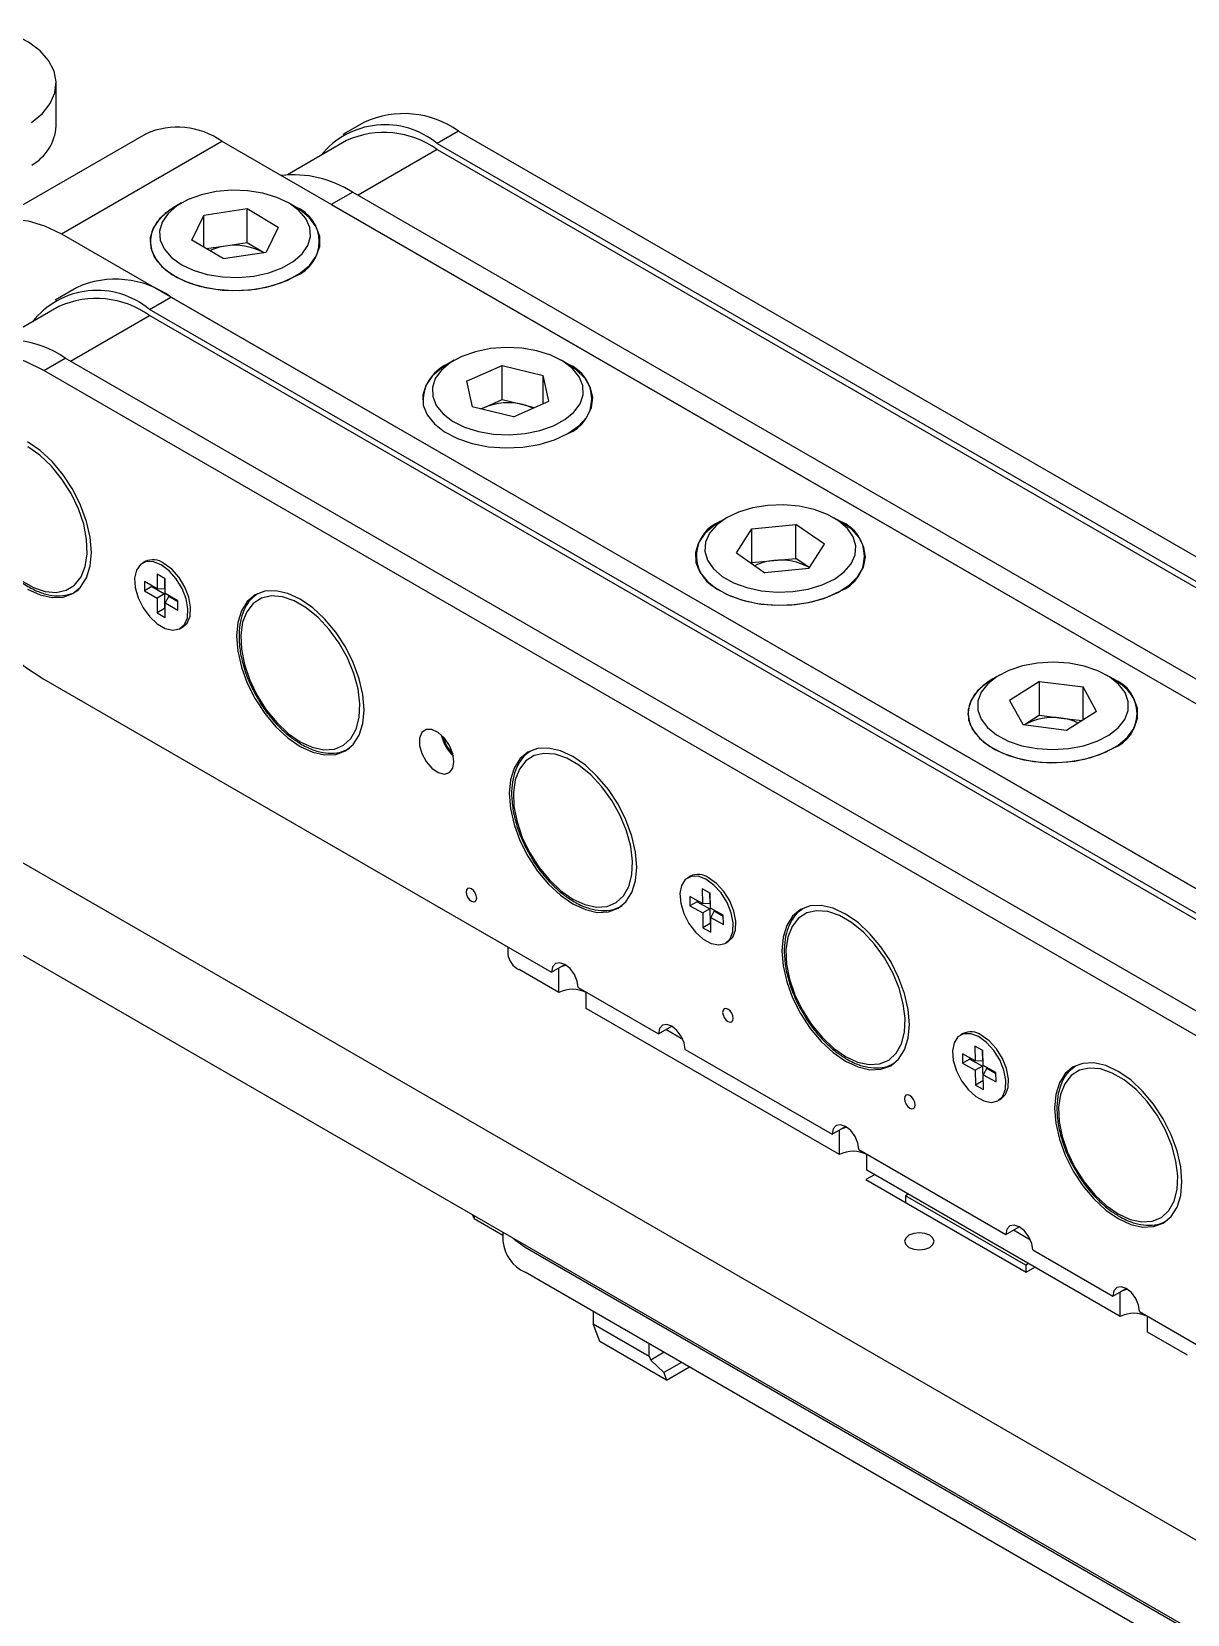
# Model space of a CAD drawing. Header units: millimetres. Extents: x 5 to 292, y 4 to 204.
# Drawn here: x 186.6 to 217.17, y 137.89 to 179.77 of the extents above; entities that cross this region are included whole.
import ezdxf

# ---------------------------------------------------------------- set-up
doc = ezdxf.new("R2010")
doc.units = ezdxf.units.MM

msp = doc.modelspace()

# ---------------------------------------------------------------- linework, layer by layer
at = {"color": 7, "linetype": 'Continuous', "lineweight": 25}
for p, q in [((187.252, 177.272), (187.252, 178.402)), ((195.403, 177.373), (194.838, 177.046)), ((197.894, 177.141), (197.328, 176.814)), ((197.894, 177.141), (240.321, 152.649)), ((189.629, 177.07), (185.387, 174.62)), ((187.387, 174.422), (191.629, 176.871)), ((191.629, 176.871), (239.854, 149.032)), ((194.929, 176.889), (193.366, 175.986)), ((197.328, 176.814), (239.755, 152.322)), ((197.328, 176.651), (239.755, 152.159)), ((195.094, 175.524), (194.528, 175.198)), ((195.094, 175.524), (237.52, 151.032)), ((190.568, 175.239), (190.392, 175.136)), ((192.3, 175.079), (191.157, 174.909)), ((193.126, 174.592), (192.3, 175.079)), ((192.3, 174.181), (192.3, 175.079)), ((193.574, 175.136), (193.397, 175.239)), ((194.528, 175.198), (236.955, 150.706)), ((190.839, 174.253), (191.157, 174.909)), ((191.157, 174.066), (191.157, 174.909)), ((187.387, 174.422), (235.611, 146.583)), ((191.666, 173.766), (190.839, 174.253)), ((193.126, 174.592), (192.809, 173.935)), ((191.728, 174.096), (191.231, 174.022)), ((191.666, 173.766), (192.809, 173.935)), ((192.3, 174.181), (191.728, 174.096)), ((192.713, 173.937), (192.3, 174.181)), ((192.734, 173.924), (192.713, 173.937)), ((192.735, 173.924), (192.713, 173.937)), ((187.786, 172.996), (187.22, 172.67)), ((189.72, 172.422), (190.286, 172.749)), ((232.712, 148.256), (190.286, 172.749)), ((187.32, 172.496), (185.786, 171.611)), ((232.146, 147.93), (189.72, 172.422)), ((232.146, 147.767), (189.72, 172.259)), ((186.92, 170.806), (187.486, 171.132)), ((229.912, 146.64), (187.486, 171.132)), ((197.781, 171.075), (197.604, 170.973)), ((198.107, 170.522), (199.047, 170.935)), ((199.047, 170.935), (200.135, 170.671)), ((199.047, 170.037), (199.047, 170.935)), ((200.787, 170.973), (200.61, 171.075)), ((229.346, 146.313), (186.92, 170.806)), ((198.107, 170.522), (198.255, 169.846)), ((200.284, 169.995), (200.135, 170.671)), ((200.135, 169.93), (200.135, 170.671)), ((198.577, 169.83), (199.047, 170.037)), ((199.047, 170.037), (199.591, 169.905)), ((199.344, 169.582), (198.255, 169.846)), ((198.485, 169.79), (198.577, 169.83)), ((198.577, 169.83), (198.492, 169.789)), ((199.344, 169.582), (200.284, 169.995)), ((199.591, 169.905), (199.905, 169.829)), ((204.993, 166.911), (204.817, 166.809)), ((205.656, 166.62), (206.82, 166.734)), ((207.572, 166.208), (206.82, 166.734)), ((206.82, 165.835), (206.82, 166.734)), ((207.999, 166.809), (207.822, 166.911)), ((205.244, 165.982), (205.656, 166.62)), ((205.656, 165.722), (205.656, 166.62)), ((205.244, 165.982), (205.996, 165.456)), ((206.238, 165.779), (206.82, 165.835)), ((207.173, 165.589), (206.82, 165.835)), ((207.16, 165.57), (207.572, 166.208)), ((189.602, 165.752), (189.531, 165.711)), ((190.137, 165.294), (189.925, 165.417)), ((189.925, 165.417), (189.925, 165.029)), ((205.643, 165.703), (205.656, 165.722)), ((205.656, 165.722), (206.238, 165.779)), ((207.16, 165.57), (205.996, 165.456)), ((189.925, 165.029), (189.589, 165.223)), ((189.589, 165.223), (189.589, 164.978)), ((189.782, 165.089), (189.589, 164.978)), ((189.782, 165.111), (189.782, 165.089)), ((189.782, 165.089), (190.118, 164.895)), ((190.118, 165.021), (189.925, 165.029)), ((190.118, 165.305), (190.118, 165.021)), ((190.137, 164.906), (190.137, 165.294)), ((189.589, 164.978), (189.925, 164.784)), ((190.118, 164.895), (189.925, 164.784)), ((189.925, 164.784), (189.925, 164.396)), ((190.118, 164.895), (190.118, 164.507)), ((190.473, 164.712), (190.137, 164.906)), ((190.227, 164.832), (190.137, 164.661)), ((190.137, 164.274), (190.137, 164.661)), ((190.137, 164.661), (190.473, 164.468)), ((190.227, 164.832), (190.473, 164.69)), ((190.473, 164.468), (190.473, 164.712)), ((190.118, 164.507), (189.925, 164.396)), ((189.925, 164.396), (190.137, 164.274)), ((190.118, 164.507), (190.137, 164.496)), ((190.531, 163.979), (190.602, 164.02)), ((177.713, 162.778), (236.092, 129.077)), ((186.92, 162.64), (200.355, 154.884)), ((212.206, 162.748), (212.029, 162.645)), ((213.26, 162.58), (212.466, 162.076)), ((213.26, 162.58), (214.414, 162.436)), ((213.26, 161.682), (213.26, 162.58)), ((215.211, 162.645), (215.035, 162.748)), ((212.466, 162.076), (212.827, 161.427)), ((214.774, 161.787), (214.414, 162.436)), ((214.414, 161.558), (214.414, 162.436)), ((213.26, 161.682), (212.863, 161.43)), ((213.26, 161.682), (213.837, 161.61)), ((214.774, 161.787), (213.981, 161.282)), ((213.981, 161.282), (212.827, 161.427)), ((212.863, 161.43), (212.853, 161.423)), ((213.837, 161.61), (214.388, 161.541)), ((177.713, 160.329), (236.092, 126.627)), ((204.027, 157.425), (203.956, 157.384)), ((204.552, 156.975), (204.34, 157.092)), ((204.34, 157.092), (204.348, 156.7)), ((204.348, 156.7), (204.012, 156.885)), ((204.012, 156.885), (204.017, 156.637)), ((204.208, 156.751), (204.017, 156.637)), ((204.017, 156.637), (204.353, 156.452)), ((204.208, 156.777), (204.208, 156.751)), ((204.208, 156.751), (204.544, 156.566)), ((204.542, 156.693), (204.348, 156.7)), ((204.536, 156.984), (204.542, 156.693)), ((204.56, 156.583), (204.552, 156.975)), ((204.544, 156.566), (204.353, 156.452)), ((204.353, 156.452), (204.36, 156.06)), ((204.544, 156.566), (204.552, 156.173)), ((204.896, 156.398), (204.56, 156.583)), ((204.653, 156.506), (204.565, 156.336)), ((204.572, 155.943), (204.565, 156.336)), ((204.565, 156.336), (204.9, 156.151)), ((204.653, 156.506), (204.896, 156.372)), ((204.9, 156.151), (204.896, 156.398)), ((204.552, 156.173), (204.36, 156.06)), ((204.36, 156.06), (204.572, 155.943)), ((204.552, 156.173), (204.568, 156.165)), ((199.201, 155.551), (199.201, 155.364)), ((204.956, 155.652), (205.027, 155.693)), ((200.55, 154.345), (199.494, 154.955)), ((200.355, 154.884), (200.709, 155.088)), ((200.55, 154.345), (200.55, 154.997)), ((201.062, 154.476), (203.183, 153.251)), ((201.271, 153.929), (201.271, 154.355)), ((207.975, 150.059), (201.271, 153.929)), ((203.183, 153.251), (203.537, 153.456)), ((203.831, 153.105), (203.38, 153.365)), ((211.239, 153.261), (211.169, 153.22)), ((211.764, 152.812), (211.552, 152.929)), ((211.552, 152.929), (211.56, 152.536)), ((203.89, 152.843), (207.78, 150.598)), ((211.56, 152.536), (211.224, 152.721)), ((211.224, 152.721), (211.229, 152.474)), ((211.421, 152.587), (211.229, 152.474)), ((211.229, 152.474), (211.565, 152.289)), ((211.42, 152.613), (211.421, 152.587)), ((211.421, 152.587), (211.757, 152.402)), ((211.754, 152.53), (211.56, 152.536)), ((211.748, 152.821), (211.754, 152.53)), ((211.772, 152.42), (211.764, 152.812)), ((211.757, 152.402), (211.565, 152.289)), ((211.565, 152.289), (211.573, 151.896)), ((211.764, 152.01), (211.573, 151.896)), ((211.757, 152.402), (211.764, 152.01)), ((211.764, 152.01), (211.78, 152.001)), ((212.108, 152.235), (211.772, 152.42)), ((211.866, 152.342), (211.777, 152.172)), ((211.785, 151.78), (211.777, 152.172)), ((211.777, 152.172), (212.113, 151.987)), ((211.866, 152.342), (212.109, 152.208)), ((212.113, 151.987), (212.108, 152.235)), ((211.573, 151.896), (211.785, 151.78)), ((212.169, 151.488), (212.239, 151.529)), ((207.78, 150.598), (208.133, 150.802)), ((207.975, 150.059), (207.975, 150.711)), ((208.487, 150.19), (212.376, 147.945)), ((208.696, 149.643), (208.696, 150.069)), ((208.896, 149.528), (208.67, 149.397)), ((215.399, 145.773), (208.696, 149.643)), ((208.67, 149.397), (212.913, 146.948)), ((209.789, 149.012), (209.718, 148.971)), ((212.9, 147.134), (209.718, 148.971)), ((209.718, 148.971), (209.718, 148.793)), ((198.312, 148.368), (198.275, 148.459)), ((198.312, 148.438), (198.312, 148.368)), ((198.312, 148.368), (199.069, 147.931)), ((199.069, 148), (199.069, 147.766)), ((212.376, 147.945), (212.729, 148.149)), ((213.023, 147.798), (212.572, 148.058)), ((228.151, 131.152), (199.655, 147.603)), ((213.083, 147.537), (215.204, 146.312)), ((212.971, 147.175), (212.9, 147.134)), ((212.9, 147.134), (212.9, 146.956)), ((212.913, 146.948), (213.138, 147.078)), ((228.151, 130.499), (199.655, 146.949)), ((215.204, 146.312), (215.558, 146.516)), ((215.399, 145.773), (215.399, 146.425)), ((201.455, 145.91), (201.455, 145.582)), ((215.911, 145.904), (229.346, 138.148)), ((216.12, 145.357), (216.12, 145.783)), ((201.455, 145.582), (202.94, 144.725)), ((201.632, 145.113), (201.455, 145.582)), ((217.174, 144.749), (216.12, 145.357)), ((203.399, 144.092), (201.632, 145.113)), ((202.94, 144.725), (202.94, 145.053)), ((202.94, 144.725), (202.978, 144.624)), ((203.33, 144.828), (202.978, 144.624)), ((202.978, 144.624), (203.324, 144.293)), ((203.79, 144.562), (203.324, 144.293)), ((203.324, 144.293), (203.399, 144.092)), ((203.399, 144.092), (204.002, 144.44))]:
    msp.add_line(p, q, dxfattribs=at)
at = {"color": 8, "linetype": 'Continuous', "lineweight": 25}
for p, q in [((197.328, 176.651), (195.235, 175.443)), ((187.627, 171.05), (189.72, 172.259))]:
    msp.add_line(p, q, dxfattribs=at)
at = {"color": 7, "linetype": 'Continuous', "lineweight": 25, "flags": 128}
for points in [[(186.602, 177.367), (186.888, 177.605), (187.095, 177.869), (187.218, 178.15), (187.251, 178.439), (187.195, 178.727), (187.051, 179.004), (186.823, 179.262), (186.518, 179.493), (186.148, 179.688), (185.943, 179.771)], [(192.481, 173.304), (192.872, 173.388), (193.225, 173.518), (193.524, 173.687), (193.755, 173.888), (193.909, 174.112), (193.979, 174.35), (193.961, 174.591), (193.857, 174.825), (193.671, 175.041), (193.411, 175.23), (193.089, 175.384), (192.719, 175.496), (192.316, 175.561), (191.899, 175.576), (191.485, 175.541), (191.093, 175.456), (190.74, 175.327), (190.441, 175.158), (190.21, 174.957), (190.056, 174.733), (189.987, 174.495), (190.004, 174.253), (190.108, 174.02), (190.294, 173.803), (190.554, 173.614), (190.876, 173.46), (191.247, 173.349), (191.65, 173.284), (192.067, 173.269), (192.481, 173.304)], [(190.392, 175.136), (190.138, 174.962), (189.917, 174.733), (189.78, 174.482), (189.733, 174.221), (189.778, 173.959), (189.914, 173.708), (190.134, 173.478), (190.43, 173.278), (190.789, 173.117), (191.198, 173.001), (191.638, 172.935), (192.093, 172.921), (192.543, 172.96)], [(190.392, 175.136), (190.239, 175.039), (189.988, 174.82), (189.82, 174.575), (189.739, 174.317), (189.751, 174.054), (189.854, 173.798), (190.044, 173.559), (190.313, 173.347), (190.651, 173.171), (191.043, 173.038), (191.474, 172.953), (191.926, 172.92), (192.38, 172.94), (192.817, 173.012), (193.221, 173.134), (193.574, 173.3)], [(192.543, 172.96), (192.97, 173.051), (193.357, 173.19), (193.687, 173.37), (193.948, 173.586), (194.128, 173.827), (194.221, 174.084), (194.222, 174.347), (194.131, 174.605), (193.952, 174.846), (193.693, 175.062), (193.574, 175.136)], [(184.558, 172.789), (184.593, 173.28), (184.697, 173.718), (184.866, 174.094), (185.098, 174.397), (185.387, 174.62), (185.724, 174.758), (186.102, 174.808), (186.513, 174.767), (186.944, 174.637), (187.387, 174.422)], [(186.92, 170.806), (186.438, 171.045), (185.966, 171.205), (185.511, 171.281), (185.083, 171.272), (184.689, 171.178), (184.336, 171.001), (184.031, 170.745), (183.781, 170.413), (183.588, 170.013), (183.458, 169.552), (183.393, 169.038), (183.393, 168.481), (183.458, 167.891), (183.588, 167.279), (183.781, 166.657), (184.031, 166.036), (184.336, 165.428), (184.689, 164.844), (185.083, 164.295), (185.511, 163.791), (185.966, 163.342), (186.438, 162.956), (186.92, 162.64)], [(197.211, 170.113), (197.307, 169.878), (197.485, 169.66), (197.738, 169.468), (198.055, 169.31), (198.421, 169.194), (198.822, 169.124), (199.238, 169.104), (199.653, 169.135), (200.048, 169.214), (200.405, 169.339), (200.71, 169.505), (200.948, 169.703), (201.11, 169.926), (201.188, 170.163), (201.179, 170.404), (201.084, 170.639), (200.905, 170.857), (200.652, 171.049), (200.336, 171.207), (199.969, 171.323), (199.569, 171.393), (199.152, 171.413), (198.737, 171.383), (198.343, 171.303), (197.985, 171.178), (197.681, 171.013), (197.442, 170.814), (197.28, 170.592), (197.202, 170.355), (197.211, 170.113)], [(197.604, 170.973), (197.451, 170.875), (197.201, 170.656), (197.032, 170.412), (196.952, 170.153), (196.963, 169.89), (197.066, 169.634), (197.256, 169.396), (197.526, 169.184), (197.864, 169.008), (198.256, 168.874), (198.687, 168.789), (199.138, 168.756), (199.592, 168.776), (200.03, 168.848), (200.433, 168.97), (200.786, 169.136)], [(196.963, 169.891), (197.066, 169.635), (197.256, 169.396), (197.525, 169.184), (197.863, 169.008), (198.255, 168.874), (198.686, 168.789), (199.137, 168.756), (199.591, 168.776), (200.029, 168.848), (200.433, 168.97), (200.786, 169.136), (201.073, 169.339), (201.284, 169.572), (201.41, 169.825), (201.445, 170.087), (201.387, 170.348), (201.24, 170.596), (201.009, 170.823), (200.787, 170.973)], [(186.328, 165.253), (186.647, 165.067), (186.96, 164.958), (187.254, 164.932), (187.517, 164.99), (187.738, 165.128), (187.909, 165.342), (188.021, 165.622), (188.071, 165.957), (188.056, 166.334), (187.978, 166.736), (187.839, 167.148), (187.645, 167.553), (187.403, 167.934), (187.125, 168.275), (186.821, 168.563), (186.503, 168.785)], [(188.182, 165.994), (188.15, 166.393), (188.054, 166.814), (187.898, 167.24), (187.688, 167.656), (187.433, 168.046), (187.141, 168.394), (186.825, 168.688), (186.496, 168.915)], [(204.866, 165.359), (205.165, 165.19), (205.518, 165.061), (205.91, 164.977), (206.323, 164.941), (206.74, 164.956), (207.143, 165.021), (207.514, 165.133), (207.836, 165.287), (208.096, 165.476), (208.282, 165.692), (208.386, 165.926), (208.404, 166.167), (208.334, 166.405), (208.181, 166.629), (207.949, 166.83), (207.651, 166.999), (207.298, 167.129), (206.906, 167.213), (206.492, 167.248), (206.075, 167.233), (205.672, 167.169), (205.302, 167.057), (204.979, 166.903), (204.72, 166.714), (204.533, 166.498), (204.429, 166.264), (204.412, 166.023), (204.481, 165.785), (204.635, 165.56), (204.866, 165.359)], [(204.817, 166.809), (204.664, 166.712), (204.413, 166.492), (204.245, 166.248), (204.164, 165.989), (204.176, 165.727), (204.279, 165.471), (204.469, 165.232), (204.738, 165.02), (205.076, 164.844), (205.468, 164.711), (205.899, 164.626), (206.351, 164.592), (206.805, 164.612), (207.242, 164.685), (207.646, 164.806), (207.999, 164.972)], [(204.673, 165.063), (204.998, 164.879), (205.379, 164.736), (205.803, 164.64), (206.252, 164.595), (206.707, 164.603), (207.15, 164.665), (207.562, 164.776), (207.927, 164.933), (208.23, 165.129), (208.458, 165.356), (208.603, 165.606), (208.657, 165.867), (208.62, 166.128), (208.492, 166.381), (208.278, 166.613), (207.999, 166.809)], [(186.496, 165.02), (186.825, 164.868), (187.141, 164.796), (187.433, 164.808), (187.688, 164.902), (187.898, 165.076), (188.054, 165.323), (188.15, 165.633), (188.182, 165.994)], [(190.031, 165.662), (189.823, 165.746), (189.633, 165.75), (189.478, 165.673), (189.373, 165.523), (189.326, 165.313), (189.342, 165.061), (189.419, 164.79), (189.55, 164.524), (189.724, 164.287), (189.926, 164.099), (190.137, 163.977), (190.338, 163.932), (190.512, 163.969), (190.644, 164.083), (190.721, 164.265), (190.736, 164.499), (190.689, 164.763), (190.584, 165.035), (190.429, 165.29), (190.24, 165.505), (190.031, 165.662)], [(190.602, 164.02), (190.714, 164.124), (190.791, 164.306), (190.807, 164.54), (190.76, 164.804), (190.655, 165.076), (190.5, 165.331), (190.31, 165.546), (190.102, 165.702)], [(195.395, 161.831), (195.362, 162.229), (195.266, 162.65), (195.11, 163.077), (194.901, 163.493), (194.645, 163.882), (194.353, 164.231), (194.037, 164.524), (193.708, 164.752), (193.379, 164.904), (193.063, 164.976), (192.771, 164.964), (192.516, 164.87), (192.306, 164.696), (192.15, 164.449), (192.054, 164.139), (192.022, 163.778), (192.054, 163.379), (192.15, 162.958), (192.306, 162.532), (192.516, 162.115), (192.771, 161.726), (193.063, 161.377), (193.379, 161.084), (193.708, 160.857), (194.037, 160.704), (194.353, 160.632), (194.645, 160.644), (194.901, 160.739), (195.11, 160.913), (195.266, 161.159), (195.362, 161.469), (195.395, 161.831)], [(193.708, 160.982), (194.026, 160.836), (194.33, 160.771), (194.609, 160.788), (194.852, 160.889), (195.047, 161.067), (195.188, 161.317), (195.268, 161.628), (195.284, 161.987), (195.235, 162.379), (195.125, 162.789), (194.956, 163.199), (194.736, 163.593), (194.474, 163.955), (194.18, 164.27), (193.868, 164.525), (193.548, 164.709), (193.236, 164.815), (192.942, 164.839), (192.68, 164.78), (192.46, 164.64), (192.292, 164.424), (192.181, 164.143), (192.132, 163.806), (192.149, 163.429), (192.229, 163.025), (192.369, 162.613), (192.565, 162.209), (192.807, 161.829), (193.086, 161.489), (193.391, 161.203), (193.708, 160.982)], [(215.525, 162.284), (215.356, 162.505), (215.112, 162.7), (214.802, 162.863), (214.441, 162.984), (214.044, 163.06), (213.628, 163.086), (213.212, 163.062), (212.814, 162.988), (212.451, 162.868), (212.139, 162.707), (211.892, 162.512), (211.721, 162.292), (211.632, 162.056), (211.63, 161.815), (211.716, 161.579), (211.884, 161.358), (212.129, 161.162), (212.438, 161), (212.8, 160.878), (213.197, 160.803), (213.612, 160.777), (214.028, 160.801), (214.427, 160.875), (214.789, 160.995), (215.101, 161.155), (215.348, 161.35), (215.52, 161.57), (215.608, 161.806), (215.61, 162.047), (215.525, 162.284)], [(212.029, 162.645), (211.766, 162.463), (211.547, 162.232), (211.414, 161.981), (211.37, 161.719), (211.419, 161.458), (211.558, 161.207), (211.782, 160.978), (212.08, 160.78), (212.442, 160.621), (212.852, 160.506), (213.293, 160.442), (213.748, 160.43), (214.198, 160.472), (214.624, 160.565), (215.008, 160.705), (215.336, 160.887), (215.594, 161.104), (215.771, 161.346), (215.86, 161.604), (215.857, 161.867), (215.763, 162.124), (215.763, 162.124)], [(212.029, 162.645), (211.876, 162.548), (211.626, 162.328), (211.457, 162.084), (211.377, 161.826), (211.388, 161.563), (211.491, 161.307), (211.681, 161.068), (211.951, 160.856), (212.289, 160.68), (212.681, 160.547), (213.112, 160.462), (213.563, 160.429), (214.017, 160.449), (214.455, 160.521), (214.858, 160.643), (215.211, 160.809)], [(197.774, 160.457), (197.743, 160.667), (197.654, 160.884), (197.519, 161.079), (197.357, 161.226), (197.189, 161.305), (197.037, 161.306), (196.924, 161.227), (196.863, 161.081), (196.863, 160.886), (196.924, 160.668), (197.037, 160.459), (197.189, 160.284), (197.357, 160.169), (197.519, 160.129), (197.654, 160.169), (197.743, 160.283), (197.774, 160.457)], [(202.607, 157.667), (202.575, 158.065), (202.479, 158.486), (202.323, 158.913), (202.113, 159.329), (201.858, 159.719), (201.566, 160.067), (201.25, 160.361), (200.921, 160.588), (200.592, 160.74), (200.275, 160.812), (199.984, 160.801), (199.728, 160.706), (199.518, 160.532), (199.363, 160.285), (199.267, 159.975), (199.234, 159.614), (199.267, 159.215), (199.363, 158.795), (199.518, 158.368), (199.728, 157.952), (199.984, 157.562), (200.275, 157.214), (200.592, 156.92), (200.921, 156.693), (201.25, 156.54), (201.566, 156.469), (201.858, 156.48), (202.113, 156.575), (202.323, 156.749), (202.479, 156.996), (202.575, 157.306), (202.607, 157.667)], [(200.921, 156.819), (201.238, 156.672), (201.543, 156.607), (201.822, 156.625), (202.064, 156.725), (202.26, 156.904), (202.4, 157.154), (202.48, 157.464), (202.496, 157.823), (202.448, 158.215), (202.337, 158.625), (202.168, 159.035), (201.948, 159.43), (201.686, 159.791), (201.393, 160.106), (201.08, 160.361), (200.761, 160.545), (200.448, 160.651), (200.155, 160.675), (199.893, 160.616), (199.673, 160.476), (199.504, 160.261), (199.393, 159.979), (199.345, 159.642), (199.361, 159.265), (199.441, 158.862), (199.582, 158.45), (199.777, 158.045), (200.019, 157.665), (200.298, 157.325), (200.603, 157.039), (200.921, 156.819)], [(198.375, 156.844), (198.364, 156.913), (198.334, 156.983), (198.288, 157.045), (198.234, 157.089), (198.179, 157.108), (198.134, 157.099), (198.103, 157.063), (198.092, 157.007), (198.103, 156.938), (198.134, 156.868), (198.179, 156.806), (198.234, 156.762), (198.288, 156.743), (198.334, 156.752), (198.364, 156.788), (198.375, 156.844)], [(204.44, 157.343), (204.232, 157.422), (204.044, 157.419), (203.893, 157.337), (203.792, 157.182), (203.75, 156.968), (203.771, 156.714), (203.852, 156.442), (203.987, 156.177), (204.164, 155.943), (204.367, 155.759), (204.578, 155.643), (204.778, 155.605), (204.949, 155.648), (205.076, 155.768), (205.149, 155.954), (205.16, 156.191), (205.108, 156.457), (204.999, 156.728), (204.841, 156.981), (204.649, 157.192), (204.44, 157.343)], [(205.027, 155.693), (205.147, 155.809), (205.22, 155.995), (205.231, 156.232), (205.179, 156.498), (205.069, 156.769), (204.912, 157.022), (204.72, 157.233), (204.511, 157.384)], [(209.82, 153.503), (209.787, 153.902), (209.691, 154.323), (209.535, 154.749), (209.326, 155.165), (209.07, 155.555), (208.778, 155.903), (208.462, 156.197), (208.133, 156.424), (207.804, 156.577), (207.488, 156.649), (207.196, 156.637), (206.941, 156.542), (206.731, 156.368), (206.575, 156.121), (206.479, 155.812), (206.447, 155.45), (206.479, 155.052), (206.575, 154.631), (206.731, 154.204), (206.941, 153.788), (207.196, 153.398), (207.488, 153.05), (207.804, 152.757), (208.133, 152.529), (208.462, 152.377), (208.778, 152.305), (209.07, 152.317), (209.326, 152.411), (209.535, 152.585), (209.691, 152.832), (209.787, 153.142), (209.82, 153.503)], [(208.133, 152.655), (208.451, 152.509), (208.755, 152.443), (209.034, 152.461), (209.277, 152.561), (209.472, 152.74), (209.613, 152.99), (209.693, 153.301), (209.709, 153.659), (209.66, 154.052), (209.55, 154.461), (209.381, 154.872), (209.161, 155.266), (208.899, 155.628), (208.605, 155.942), (208.293, 156.197), (207.973, 156.381), (207.661, 156.488), (207.367, 156.512), (207.105, 156.452), (206.885, 156.312), (206.717, 156.097), (206.606, 155.815), (206.557, 155.479), (206.574, 155.101), (206.654, 154.698), (206.794, 154.286), (206.99, 153.882), (207.232, 153.502), (207.511, 153.162), (207.815, 152.875), (208.133, 152.655)], [(201.062, 154.476), (201.035, 154.648), (200.958, 154.825), (200.844, 154.979), (200.708, 155.088), (200.573, 155.135), (200.458, 155.113), (200.382, 155.025), (200.355, 154.884)], [(200.741, 155.068), (200.715, 155.063), (200.585, 155.017)], [(205.163, 153.66), (205.152, 153.729), (205.122, 153.799), (205.076, 153.861), (205.022, 153.905), (204.968, 153.924), (204.922, 153.915), (204.891, 153.879), (204.88, 153.823), (204.891, 153.754), (204.922, 153.684), (204.968, 153.622), (205.022, 153.578), (205.076, 153.559), (205.122, 153.568), (205.152, 153.604), (205.163, 153.66)], [(203.89, 152.843), (203.864, 153.015), (203.787, 153.192), (203.672, 153.346), (203.537, 153.456), (203.402, 153.503), (203.287, 153.48), (203.21, 153.392), (203.183, 153.251)], [(211.652, 153.18), (211.445, 153.258), (211.257, 153.256), (211.106, 153.173), (211.005, 153.018), (210.962, 152.804), (210.983, 152.55), (211.065, 152.278), (211.2, 152.014), (211.377, 151.779), (211.579, 151.596), (211.79, 151.48), (211.99, 151.441), (212.161, 151.484), (212.289, 151.604), (212.361, 151.791), (212.372, 152.028), (212.321, 152.293), (212.211, 152.565), (212.053, 152.817), (211.861, 153.028), (211.652, 153.18)], [(212.239, 151.529), (212.36, 151.645), (212.432, 151.832), (212.443, 152.068), (212.391, 152.334), (212.282, 152.605), (212.124, 152.858), (211.932, 153.069), (211.723, 153.221)], [(217.032, 149.339), (217, 149.738), (216.904, 150.159), (216.748, 150.586), (216.538, 151.002), (216.283, 151.391), (215.991, 151.74), (215.675, 152.033), (215.346, 152.261), (215.017, 152.413), (214.7, 152.485), (214.409, 152.473), (214.153, 152.379), (213.943, 152.204), (213.788, 151.958), (213.692, 151.648), (213.659, 151.287), (213.692, 150.888), (213.788, 150.467), (213.943, 150.041), (214.153, 149.624), (214.409, 149.235), (214.7, 148.886), (215.017, 148.593), (215.346, 148.366), (215.675, 148.213), (215.991, 148.141), (216.283, 148.153), (216.538, 148.248), (216.748, 148.422), (216.904, 148.668), (217, 148.978), (217.032, 149.339)], [(215.346, 148.491), (215.663, 148.345), (215.968, 148.28), (216.247, 148.297), (216.489, 148.398), (216.685, 148.576), (216.825, 148.826), (216.905, 149.137), (216.921, 149.496), (216.873, 149.888), (216.762, 150.298), (216.593, 150.708), (216.373, 151.102), (216.111, 151.464), (215.818, 151.779), (215.505, 152.033), (215.186, 152.218), (214.873, 152.324), (214.58, 152.348), (214.318, 152.289), (214.098, 152.149), (213.929, 151.933), (213.818, 151.651), (213.77, 151.315), (213.786, 150.937), (213.866, 150.534), (214.007, 150.122), (214.202, 149.718), (214.444, 149.338), (214.723, 148.998), (215.028, 148.712), (215.346, 148.491)], [(209.972, 151.374), (209.961, 151.443), (209.93, 151.513), (209.884, 151.575), (209.83, 151.619), (209.776, 151.638), (209.73, 151.629), (209.699, 151.594), (209.689, 151.537), (209.699, 151.469), (209.73, 151.398), (209.776, 151.336), (209.83, 151.292), (209.884, 151.274), (209.93, 151.282), (209.961, 151.318), (209.972, 151.374)], [(208.487, 150.19), (208.46, 150.362), (208.383, 150.538), (208.268, 150.693), (208.133, 150.802), (207.998, 150.849), (207.883, 150.827), (207.806, 150.739), (207.78, 150.598)], [(208.165, 150.782), (208.14, 150.776), (208.01, 150.731)], [(199.655, 147.603), (199.406, 147.778), (199.328, 147.851)], [(210.36, 147.924), (210.234, 147.973), (210.085, 147.99), (209.935, 147.973), (209.809, 147.924), (209.724, 147.851), (209.695, 147.765), (209.724, 147.678), (209.809, 147.605), (209.935, 147.557), (210.085, 147.539), (210.234, 147.557), (210.36, 147.605), (210.445, 147.678), (210.475, 147.765), (210.445, 147.851), (210.36, 147.924)], [(213.083, 147.537), (213.056, 147.708), (212.979, 147.885), (212.865, 148.04), (212.729, 148.149), (212.594, 148.196), (212.479, 148.174), (212.403, 148.086), (212.376, 147.945)], [(215.911, 145.904), (215.884, 146.076), (215.808, 146.252), (215.693, 146.407), (215.558, 146.516), (215.422, 146.563), (215.308, 146.541), (215.231, 146.453), (215.204, 146.312)], [(215.59, 146.496), (215.565, 146.49), (215.434, 146.445)]]:
    msp.add_lwpolyline(points, dxfattribs=at)
at = {"color": 7, "linetype": 'Continuous', "lineweight": 25}
for centre, radius, start, end in [((196.448, 175.105), 2.497, 54.6181, 114.7428), ((185.95, 177.367), 1.306, 299.9538, 355.8022), ((190.454, 175.201), 2.042, 54.8746, 113.8149), ((195.949, 175.127), 2.18, 50.7404, 140.9066), ((195.923, 174.694), 2.409, 54.3122, 114.3774), ((193.513, 173.03), 2.953, 57.642, 96.1373), ((193.223, 174.218), 0.983, 290.9278, 69.056), ((191.915, 172.731), 1.378, 97.7748, 115.749), ((191.986, 172.556), 1.561, 62.2183, 99.484), ((188.822, 170.71), 2.51, 54.3123, 114.3771), ((188.331, 170.746), 2.177, 50.349, 141.797), ((188.315, 170.302), 2.409, 54.3122, 114.3774), ((186.022, 169.094), 2.51, 54.3123, 114.3771), ((198.021, 169.995), 1.063, 113.1157, 185.6022), ((200.435, 170.054), 0.983, 290.928, 69.056), ((199.199, 168.299), 1.653, 76.274, 112.1065), ((199.298, 168.657), 1.281, 64.0036, 76.8051), ((205.155, 165.903), 0.967, 110.453, 240.1801), ((207.648, 165.891), 0.983, 290.9281, 69.056), ((189.81, 165.308), 0.49, 53.5137, 115.1759), ((206.35, 164.383), 1.401, 94.5857, 116.1404), ((206.422, 164.292), 1.499, 59.947, 97.0592), ((214.496, 161.337), 1.491, 31.8322, 61.3229), ((214.86, 161.727), 0.983, 290.9281, 69.0559), ((213.613, 160.099), 1.527, 81.5709, 119.3986), ((213.678, 160.211), 1.407, 64.2413, 83.5415), ((198.471, 161.39), 1.058, 192.3801, 227.6145), ((198.434, 161.369), 0.986, 194.3788, 225.616), ((204.234, 156.993), 0.479, 54.8023, 115.6654), ((199.701, 155.413), 0.503, 185.6949, 245.6251), ((200.911, 153.649), 0.784, 62.6098, 117.3902), ((211.447, 152.829), 0.479, 54.802, 115.6659), ((208.335, 149.363), 0.784, 62.6098, 117.3901), ((200.07, 147.866), 1.006, 185.6949, 245.6252), ((215.76, 145.077), 0.784, 62.6097, 117.3903)]:
    msp.add_arc(centre, radius, start, end, dxfattribs=at)
for points, knots in [([(185.383, 166.275), (185.421, 166.21), (185.53, 166.019), (185.752, 165.734), (186.037, 165.432), (186.343, 165.184), (186.66, 164.995), (186.977, 164.875), (187.287, 164.828), (187.571, 164.866), (187.767, 164.934), (187.848, 165.007), (187.862, 165.019)], [0, 0, 0, 0, 0.0599623, 0.1746704, 0.2895551, 0.4047717, 0.5204499, 0.6365858, 0.7525234, 0.8667348, 0.977795, 1, 1, 1, 1]), ([(192.576, 164.892), (192.516, 164.847), (192.384, 164.75), (192.238, 164.527), (192.132, 164.246), (192.081, 163.918), (192.088, 163.554), (192.151, 163.165), (192.271, 162.767), (192.427, 162.392), (192.562, 162.164), (192.623, 162.061)], [0, 0, 0, 0, 0.093573, 0.204421, 0.317255, 0.432809, 0.550031, 0.667682, 0.785167, 0.902456, 1, 1, 1, 1]), ([(192.623, 162.061), (192.635, 162.04), (192.716, 161.892), (192.906, 161.644), (193.184, 161.332), (193.467, 161.085), (193.655, 160.966), (193.739, 160.914)], [0, 0, 0, 0, 0.0420793, 0.2931573, 0.5445584, 0.7966141, 1, 1, 1, 1]), ([(193.739, 160.914), (193.795, 160.883), (193.956, 160.796), (194.224, 160.703), (194.53, 160.667), (194.8, 160.699), (194.946, 160.779), (195.011, 160.814)], [0, 0, 0, 0, 0.122918, 0.356476, 0.589792, 0.819251, 1, 1, 1, 1]), ([(199.788, 160.728), (199.728, 160.684), (199.596, 160.587), (199.45, 160.363), (199.344, 160.083), (199.294, 159.754), (199.3, 159.39), (199.364, 159.001), (199.483, 158.604), (199.64, 158.229), (199.774, 158.001), (199.836, 157.897)], [0, 0, 0, 0, 0.093573, 0.2044209, 0.3172554, 0.4328089, 0.5500311, 0.6676815, 0.7851673, 0.9024556, 1, 1, 1, 1]), ([(199.836, 157.897), (199.847, 157.876), (199.929, 157.729), (200.118, 157.48), (200.396, 157.168), (200.679, 156.921), (200.868, 156.803), (200.952, 156.75)], [0, 0, 0, 0, 0.0420778, 0.2931575, 0.5445585, 0.7966142, 1, 1, 1, 1]), ([(200.952, 156.75), (201.007, 156.72), (201.168, 156.632), (201.436, 156.539), (201.742, 156.503), (202.012, 156.536), (202.159, 156.615), (202.223, 156.65)], [0, 0, 0, 0, 0.122918, 0.356476, 0.589791, 0.81925, 1, 1, 1, 1]), ([(207.001, 156.564), (206.941, 156.52), (206.809, 156.423), (206.663, 156.199), (206.556, 155.919), (206.506, 155.591), (206.513, 155.226), (206.576, 154.838), (206.696, 154.44), (206.852, 154.065), (206.987, 153.837), (207.048, 153.734)], [0, 0, 0, 0, 0.0935733, 0.2044212, 0.3172557, 0.4328091, 0.5500313, 0.6676818, 0.7851673, 0.902456, 1, 1, 1, 1]), ([(207.048, 153.734), (207.06, 153.712), (207.141, 153.565), (207.331, 153.316), (207.609, 153.004), (207.892, 152.758), (208.08, 152.639), (208.164, 152.586)], [0, 0, 0, 0, 0.042079, 0.293157, 0.544559, 0.796614, 1, 1, 1, 1]), ([(208.164, 152.586), (208.22, 152.556), (208.381, 152.468), (208.649, 152.375), (208.955, 152.339), (209.225, 152.372), (209.371, 152.451), (209.435, 152.486)], [0, 0, 0, 0, 0.122919, 0.356476, 0.589791, 0.81925, 1, 1, 1, 1]), ([(214.213, 152.401), (214.153, 152.356), (214.021, 152.259), (213.875, 152.036), (213.769, 151.755), (213.719, 151.427), (213.725, 151.063), (213.789, 150.674), (213.908, 150.276), (214.065, 149.901), (214.199, 149.673), (214.261, 149.57)], [0, 0, 0, 0, 0.093573, 0.204421, 0.317256, 0.432809, 0.550031, 0.667682, 0.785167, 0.902456, 1, 1, 1, 1]), ([(214.261, 149.57), (214.272, 149.549), (214.354, 149.401), (214.543, 149.153), (214.821, 148.841), (215.104, 148.594), (215.293, 148.475), (215.377, 148.422)], [0, 0, 0, 0, 0.042079, 0.293157, 0.544559, 0.796615, 1, 1, 1, 1]), ([(215.377, 148.422), (215.432, 148.392), (215.593, 148.305), (215.861, 148.212), (216.167, 148.176), (216.437, 148.208), (216.584, 148.288), (216.648, 148.323)], [0, 0, 0, 0, 0.122918, 0.3564759, 0.5897914, 0.8192504, 1, 1, 1, 1])]:
    msp.add_open_spline(points, degree=3, knots=knots, dxfattribs=at)

doc.saveas('drawing.dxf')
